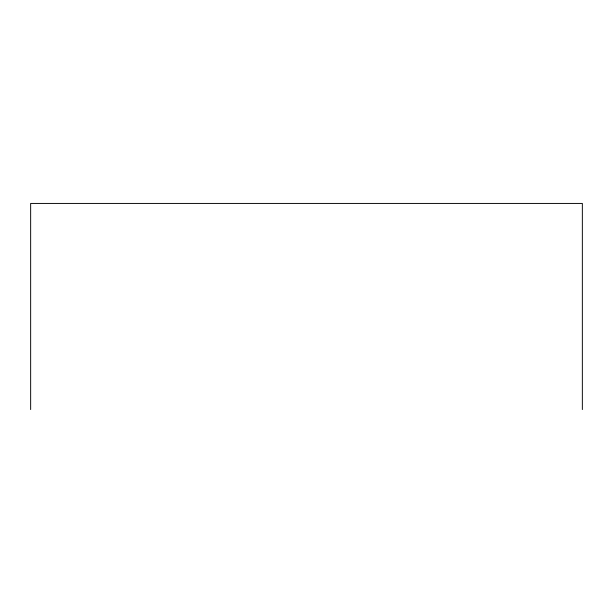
<?xml version="1.0" encoding="UTF-8"?>
<svg xmlns="http://www.w3.org/2000/svg" width="613" height="613" viewBox="0 0 613 613"><rect width="100%" height="100%" fill="white"/><g stroke="black" fill="none" stroke-linecap="round" stroke-linejoin="round"><path stroke-width="0.92" d="M582.35 409.568L582.35 203.432L30.65 203.432L30.65 409.568"/></g></svg>
